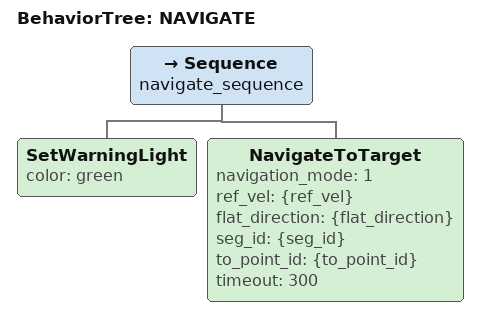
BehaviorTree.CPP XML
<?xml version="1.0"?>
<root BTCPP_format="3" main_tree_to_execute="NAVIGATE">
    <BehaviorTree ID="NAVIGATE">
        <Sequence name="navigate_sequence">
            <!-- 设置状态灯 -->
            <SetWarningLight color="green"/>

            <!-- 导航到目标点 -->
            <NavigateToTarget
                navigation_mode="1"
                ref_vel="{ref_vel}"
                flat_direction="{flat_direction}"
                seg_id="{seg_id}"
                to_point_id="{to_point_id}"
                timeout="300"/>
        </Sequence>
    </BehaviorTree>
</root>
